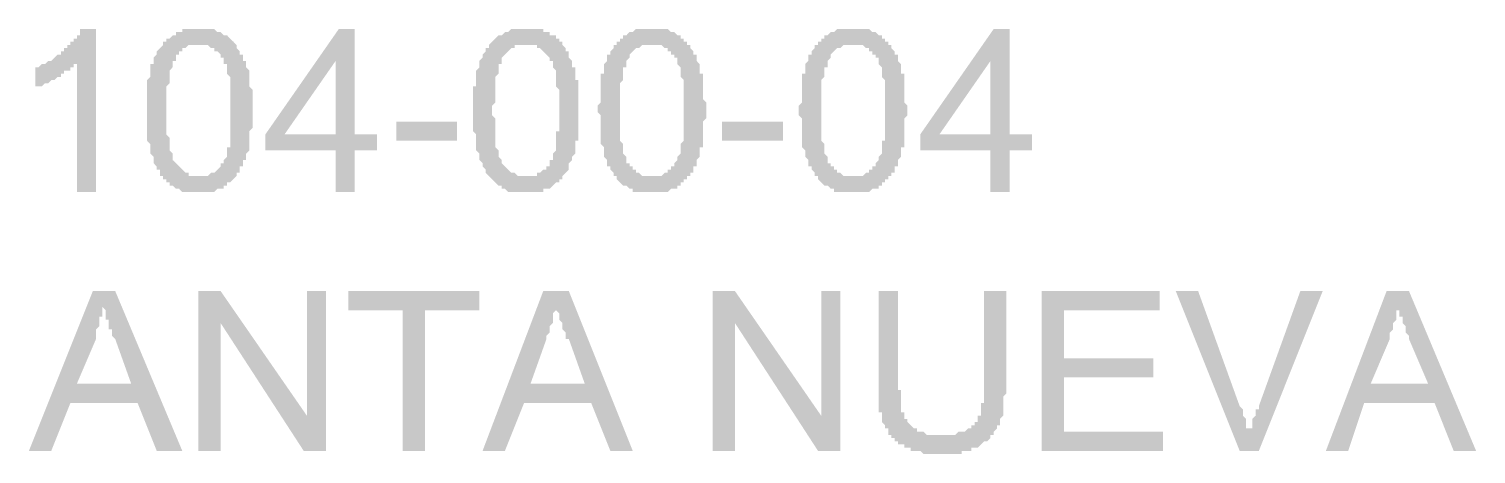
# Model space of a CAD drawing. Header units: inches. Extents: x 17 to 643, y -49 to 16.
# Drawn here: x 625.844 to 629.405, y -49.125 to -48.08 of the extents above; entities that cross this region are included whole.
import ezdxf

# ---------------------------------------------------------------- set-up
doc = ezdxf.new("R2010")
doc.units = ezdxf.units.IN
doc.header["$MEASUREMENT"] = 0
doc.layers.add('PDF_Rellenos sólidos', color=7, linetype='Continuous')

msp = doc.modelspace()

# ---------------------------------------------------------------- hatches: boundary and pattern name
at = {"layer": 'PDF_Rellenos sólidos', "transparency": 33554559}
for points in [[(626.0093, -48.4809), (625.9621, -48.4809), (625.9621, -48.1665), (625.9543, -48.1665), (625.9543, -48.1743), (625.9464, -48.1743), (625.9464, -48.1822), (625.9385, -48.1822), (625.9307, -48.1822), (625.9307, -48.19), (625.9228, -48.19), (625.9228, -48.1979), (625.915, -48.1979), (625.915, -48.1979), (625.9071, -48.2058), (625.8992, -48.2058), (625.8992, -48.2058), (625.8914, -48.2136), (625.8835, -48.2136), (625.8835, -48.2136), (625.8757, -48.2215), (625.8678, -48.2215), (625.8678, -48.2215), (625.8599, -48.2215), (625.8599, -48.2215), (625.8599, -48.1743), (625.8678, -48.1743), (625.8678, -48.1743), (625.8757, -48.1665), (625.8835, -48.1665), (625.8835, -48.1665), (625.8914, -48.1586), (625.8992, -48.1586), (625.8992, -48.1586), (625.9071, -48.1507), (625.9071, -48.1507), (625.915, -48.1429), (625.915, -48.1429), (625.9228, -48.1429), (625.9228, -48.135), (625.9307, -48.135), (625.9307, -48.1272), (625.9385, -48.1272), (625.9385, -48.1193), (625.9464, -48.1193), (625.9464, -48.1114), (625.9543, -48.1114), (625.9543, -48.1036), (625.9621, -48.1036), (625.9621, -48.0957), (625.97, -48.0957), (625.97, -48.0878), (625.97, -48.08), (625.9779, -48.08), (625.9779, -48.08), (626.0093, -48.08)], [(626.2608, -49.1175), (626.2608, -48.7245), (626.3158, -48.7245), (626.5281, -49.0311), (626.5281, -48.7245), (626.5752, -48.7245), (626.5752, -49.1175), (626.5202, -49.1175), (626.3158, -48.8031), (626.3158, -49.1175)], [(626.7639, -49.1175), (626.7639, -48.7717), (626.6302, -48.7717), (626.6302, -48.7245), (626.9525, -48.7245), (626.9525, -48.7717), (626.8189, -48.7717), (626.8189, -49.1175)], [(627.5263, -49.1175), (627.5263, -48.7245), (627.5813, -48.7245), (627.7935, -49.0311), (627.7935, -48.7245), (627.8407, -48.7245), (627.8407, -49.1175), (627.7857, -49.1175), (627.5813, -48.8031), (627.5813, -49.1175)], [(628.1944, -48.7245), (628.2494, -48.7245), (628.2494, -48.9525), (628.2494, -48.9603), (628.2494, -48.9682), (628.2494, -48.9682), (628.2494, -48.976), (628.2416, -48.9839), (628.2416, -48.9918), (628.2416, -48.9918), (628.2416, -48.9996), (628.2416, -49.0075), (628.2416, -49.0153), (628.2416, -49.0153), (628.2416, -49.0232), (628.2416, -49.0232), (628.2416, -49.0311), (628.2337, -49.0389), (628.2337, -49.0389), (628.2337, -49.0468), (628.2337, -49.0468), (628.2337, -49.0546), (628.2258, -49.0546), (628.2258, -49.0625), (628.2258, -49.0625), (628.218, -49.0704), (628.218, -49.0782), (628.2101, -49.0782), (628.2101, -49.0861), (628.2101, -49.0861), (628.2023, -49.0939), (628.1944, -49.0939), (628.1944, -49.0939), (628.1865, -49.1018), (628.1865, -49.1018), (628.1865, -49.1018), (628.1787, -49.1097), (628.1787, -49.1097), (628.1708, -49.1097), (628.163, -49.1097), (628.163, -49.1175), (628.1551, -49.1175), (628.1551, -49.1175), (628.1472, -49.1175), (628.1394, -49.1175), (628.1394, -49.1254), (628.1315, -49.1254), (628.1237, -49.1254), (628.1158, -49.1254), (628.1158, -49.1254), (628.1079, -49.1254), (628.1001, -49.1254), (628.0922, -49.1254), (628.0922, -49.1254), (628.0844, -49.1254), (628.0765, -49.1254), (628.0686, -49.1254), (628.0686, -49.1254), (628.0608, -49.1254), (628.0529, -49.1254), (628.0451, -49.1254), (628.0451, -49.1254), (628.0372, -49.1175), (628.0293, -49.1175), (628.0293, -49.1175), (628.0215, -49.1175), (628.0136, -49.1175), (628.0136, -49.1097), (628.0058, -49.1097), (628.0058, -49.1097), (627.9979, -49.1097), (627.9979, -49.1097), (627.9979, -49.1018), (627.99, -49.1018), (627.9822, -49.1018), (627.9822, -49.0939), (627.9743, -49.0939), (627.9743, -49.0861), (627.9665, -49.0861), (627.9665, -49.0782), (627.9586, -49.0782), (627.9586, -49.0704), (627.9586, -49.0625), (627.9507, -49.0625), (627.9507, -49.0546), (627.9507, -49.0546), (627.9507, -49.0546), (627.9429, -49.0468), (627.9429, -49.0389), (627.9429, -49.0389), (627.9429, -49.0311), (627.9429, -49.0311), (627.9429, -49.0232), (627.935, -49.0232), (627.935, -49.0153), (627.935, -49.0075), (627.935, -48.9996), (627.935, -48.9996), (627.935, -48.9918), (627.935, -48.9839), (627.935, -48.976), (627.935, -48.976), (627.935, -48.9682), (627.935, -48.9603), (627.935, -48.9525), (627.935, -48.9525), (627.935, -48.7245), (627.9822, -48.7245), (627.9822, -48.9525), (627.9822, -48.9603), (627.9822, -48.9682), (627.99, -48.9682), (627.99, -48.976), (627.99, -48.9839), (627.99, -48.9918), (627.99, -48.9996), (627.99, -48.9996), (627.99, -49.0075), (627.99, -49.0075), (627.99, -49.0153), (627.99, -49.0232), (627.9979, -49.0232), (627.9979, -49.0311), (627.9979, -49.0311), (627.9979, -49.0389), (628.0058, -49.0389), (628.0058, -49.0468), (628.0058, -49.0468), (628.0136, -49.0546), (628.0136, -49.0546), (628.0215, -49.0625), (628.0293, -49.0625), (628.0293, -49.0625), (628.0293, -49.0704), (628.0372, -49.0704), (628.0451, -49.0704), (628.0451, -49.0704), (628.0529, -49.0782), (628.0608, -49.0782), (628.0608, -49.0782), (628.0686, -49.0782), (628.0765, -49.0782), (628.0844, -49.0782), (628.0844, -49.0782), (628.0922, -49.0782), (628.1001, -49.0782), (628.1079, -49.0782), (628.1158, -49.0782), (628.1158, -49.0782), (628.1237, -49.0782), (628.1315, -49.0704), (628.1315, -49.0704), (628.1394, -49.0704), (628.1472, -49.0704), (628.1472, -49.0704), (628.1551, -49.0625), (628.1551, -49.0625), (628.163, -49.0625), (628.163, -49.0546), (628.1708, -49.0546), (628.1708, -49.0546), (628.1708, -49.0468), (628.1708, -49.0468), (628.1787, -49.0468), (628.1787, -49.0389), (628.1787, -49.0389), (628.1787, -49.0311), (628.1865, -49.0311), (628.1865, -49.0232), (628.1865, -49.0153), (628.1865, -49.0153), (628.1865, -49.0075), (628.1865, -48.9996), (628.1944, -48.9996), (628.1944, -48.9918), (628.1944, -48.9839), (628.1944, -48.976), (628.1944, -48.9682), (628.1944, -48.9603), (628.1944, -48.9525), (628.1944, -48.9525)], [(628.3359, -49.1175), (628.3359, -48.7245), (628.6267, -48.7245), (628.6267, -48.7717), (628.3909, -48.7717), (628.3909, -48.8896), (628.611, -48.8896), (628.611, -48.9367), (628.3909, -48.9367), (628.3909, -49.0704), (628.6346, -49.0704), (628.6346, -49.1175)], [(628.8232, -49.1175), (628.666, -48.7245), (628.721, -48.7245), (628.8232, -49.0075), (628.8311, -49.0153), (628.8311, -49.0232), (628.8311, -49.0311), (628.8311, -49.0311), (628.8389, -49.0389), (628.8389, -49.0468), (628.8389, -49.0468), (628.8389, -49.0546), (628.8389, -49.0625), (628.8468, -49.0625), (628.8468, -49.0704), (628.8468, -49.0782), (628.8468, -49.0782), (628.8468, -49.0704), (628.8468, -49.0625), (628.8546, -49.0625), (628.8546, -49.0546), (628.8546, -49.0468), (628.8546, -49.0468), (628.8546, -49.0389), (628.8625, -49.0311), (628.8625, -49.0311), (628.8625, -49.0232), (628.8625, -49.0153), (628.8704, -49.0153), (628.8704, -49.0075), (628.9725, -48.7245), (629.0276, -48.7245), (628.8704, -49.1175)]]:
    msp.add_hatch(color=256, dxfattribs=at).paths.add_polyline_path(points)
h = msp.add_hatch(color=256, dxfattribs=at)
h.paths.add_polyline_path([(626.1351, -48.2844), (626.1351, -48.2765), (626.1351, -48.2686), (626.1351, -48.2608), (626.1351, -48.2529), (626.1351, -48.2451), (626.1351, -48.2451), (626.1351, -48.2372), (626.1351, -48.2293), (626.1351, -48.2215), (626.1351, -48.2215), (626.1351, -48.2136), (626.1351, -48.2058), (626.1351, -48.2058), (626.1429, -48.1979), (626.1429, -48.19), (626.1429, -48.19), (626.1429, -48.1822), (626.1429, -48.1822), (626.1429, -48.1743), (626.1429, -48.1665), (626.1508, -48.1665), (626.1508, -48.1586), (626.1508, -48.1586), (626.1508, -48.1507), (626.1586, -48.1429), (626.1586, -48.1429), (626.1586, -48.135), (626.1665, -48.1272), (626.1665, -48.1272), (626.1744, -48.1193), (626.1744, -48.1193), (626.1744, -48.1114), (626.1822, -48.1114), (626.1822, -48.1036), (626.1901, -48.1036), (626.1901, -48.1036), (626.1979, -48.0957), (626.1979, -48.0957), (626.2058, -48.0957), (626.2058, -48.0878), (626.2137, -48.0878), (626.2215, -48.0878), (626.2215, -48.08), (626.2294, -48.08), (626.2294, -48.08), (626.2372, -48.08), (626.2451, -48.08), (626.253, -48.08), (626.253, -48.08), (626.2608, -48.08), (626.2608, -48.08), (626.2687, -48.08), (626.2765, -48.08), (626.2765, -48.08), (626.2844, -48.08), (626.2923, -48.08), (626.3001, -48.08), (626.3001, -48.08), (626.308, -48.0878), (626.308, -48.0878), (626.3158, -48.0878), (626.3158, -48.0878), (626.3237, -48.0957), (626.3316, -48.0957), (626.3316, -48.0957), (626.3394, -48.1036), (626.3394, -48.1036), (626.3473, -48.1114), (626.3473, -48.1114), (626.3551, -48.1193), (626.3551, -48.1193), (626.3551, -48.1272), (626.3551, -48.1272), (626.363, -48.135), (626.363, -48.135), (626.363, -48.1429), (626.3709, -48.1429), (626.3709, -48.1507), (626.3709, -48.1586), (626.3787, -48.1586), (626.3787, -48.1665), (626.3787, -48.1743), (626.3787, -48.1743), (626.3866, -48.1822), (626.3866, -48.19), (626.3866, -48.19), (626.3866, -48.1979), (626.3866, -48.1979), (626.3866, -48.2058), (626.3866, -48.2058), (626.3866, -48.2136), (626.3866, -48.2215), (626.3866, -48.2215), (626.3944, -48.2293), (626.3944, -48.2372), (626.3944, -48.2451), (626.3944, -48.2451), (626.3944, -48.2529), (626.3944, -48.2608), (626.3944, -48.2686), (626.3944, -48.2765), (626.3944, -48.2765), (626.3944, -48.2844), (626.3944, -48.2844), (626.3944, -48.2922), (626.3944, -48.3001), (626.3944, -48.3079), (626.3944, -48.3158), (626.3944, -48.3158), (626.3944, -48.3237), (626.3866, -48.3315), (626.3866, -48.3394), (626.3866, -48.3394), (626.3866, -48.3472), (626.3866, -48.3551), (626.3866, -48.3551), (626.3866, -48.363), (626.3866, -48.3708), (626.3866, -48.3708), (626.3866, -48.3787), (626.3787, -48.3865), (626.3787, -48.3865), (626.3787, -48.3944), (626.3787, -48.3944), (626.3787, -48.4023), (626.3709, -48.4023), (626.3709, -48.4101), (626.3709, -48.418), (626.363, -48.418), (626.363, -48.4258), (626.363, -48.4337), (626.3551, -48.4337), (626.3551, -48.4416), (626.3551, -48.4416), (626.3473, -48.4494), (626.3473, -48.4494), (626.3394, -48.4573), (626.3394, -48.4573), (626.3316, -48.4573), (626.3316, -48.4651), (626.3237, -48.4651), (626.3237, -48.473), (626.3158, -48.473), (626.3158, -48.473), (626.308, -48.473), (626.3001, -48.4809), (626.3001, -48.4809), (626.2923, -48.4809), (626.2844, -48.4809), (626.2844, -48.4809), (626.2765, -48.4809), (626.2687, -48.4809), (626.2608, -48.4809), (626.2608, -48.4809), (626.253, -48.4809), (626.253, -48.4809), (626.2451, -48.4809), (626.2372, -48.4809), (626.2372, -48.4809), (626.2294, -48.4809), (626.2215, -48.4809), (626.2215, -48.4809), (626.2137, -48.473), (626.2058, -48.473), (626.2058, -48.473), (626.1979, -48.4651), (626.1979, -48.4651), (626.1901, -48.4651), (626.1901, -48.4573), (626.1822, -48.4573), (626.1822, -48.4494), (626.1744, -48.4494), (626.1744, -48.4416), (626.1744, -48.4416), (626.1665, -48.4416), (626.1665, -48.4337), (626.1665, -48.4337), (626.1665, -48.4258), (626.1586, -48.4258), (626.1586, -48.418), (626.1586, -48.418), (626.1508, -48.4101), (626.1508, -48.4101), (626.1508, -48.4023), (626.1508, -48.4023), (626.1508, -48.3944), (626.1429, -48.3865), (626.1429, -48.3865), (626.1429, -48.3787), (626.1429, -48.3787), (626.1429, -48.3708), (626.1429, -48.363), (626.1351, -48.3551), (626.1351, -48.3551), (626.1351, -48.3472), (626.1351, -48.3394), (626.1351, -48.3315), (626.1351, -48.3315), (626.1351, -48.3237), (626.1351, -48.3158), (626.1351, -48.3079), (626.1351, -48.3001), (626.1351, -48.2922), (626.1351, -48.2844), (626.1351, -48.2844)], flags=0)
h.paths.add_polyline_path([(626.1822, -48.2844), (626.1822, -48.2922), (626.1822, -48.3001), (626.1822, -48.3079), (626.1822, -48.3079), (626.1822, -48.3158), (626.1822, -48.3237), (626.1822, -48.3315), (626.1822, -48.3394), (626.1901, -48.3472), (626.1901, -48.3472), (626.1901, -48.3551), (626.1901, -48.363), (626.1901, -48.363), (626.1901, -48.3708), (626.1901, -48.3787), (626.1901, -48.3787), (626.1979, -48.3865), (626.1979, -48.3865), (626.1979, -48.3944), (626.1979, -48.3944), (626.1979, -48.4023), (626.1979, -48.4023), (626.2058, -48.4101), (626.2058, -48.4101), (626.2058, -48.4101), (626.2137, -48.418), (626.2137, -48.418), (626.2215, -48.4258), (626.2215, -48.4258), (626.2294, -48.4337), (626.2294, -48.4337), (626.2372, -48.4337), (626.2372, -48.4416), (626.2451, -48.4416), (626.2451, -48.4416), (626.253, -48.4416), (626.2608, -48.4416), (626.2608, -48.4416), (626.2687, -48.4416), (626.2765, -48.4416), (626.2765, -48.4416), (626.2844, -48.4416), (626.2844, -48.4416), (626.2923, -48.4337), (626.3001, -48.4337), (626.3001, -48.4337), (626.308, -48.4258), (626.308, -48.4258), (626.3158, -48.418), (626.3158, -48.418), (626.3158, -48.4101), (626.3237, -48.4101), (626.3237, -48.4023), (626.3237, -48.4023), (626.3237, -48.4023), (626.3316, -48.3944), (626.3316, -48.3944), (626.3316, -48.3865), (626.3316, -48.3865), (626.3316, -48.3787), (626.3316, -48.3708), (626.3394, -48.3708), (626.3394, -48.363), (626.3394, -48.3551), (626.3394, -48.3551), (626.3394, -48.3472), (626.3394, -48.3394), (626.3394, -48.3315), (626.3394, -48.3315), (626.3394, -48.3237), (626.3394, -48.3158), (626.3394, -48.3079), (626.3394, -48.3001), (626.3394, -48.2922), (626.3394, -48.2844), (626.3394, -48.2844), (626.3394, -48.2765), (626.3394, -48.2686), (626.3394, -48.2608), (626.3394, -48.2529), (626.3394, -48.2451), (626.3394, -48.2372), (626.3394, -48.2293), (626.3394, -48.2215), (626.3394, -48.2136), (626.3394, -48.2136), (626.3394, -48.2058), (626.3394, -48.1979), (626.3394, -48.1979), (626.3316, -48.19), (626.3316, -48.1822), (626.3316, -48.1822), (626.3316, -48.1743), (626.3316, -48.1743), (626.3316, -48.1665), (626.3237, -48.1665), (626.3237, -48.1586), (626.3237, -48.1586), (626.3237, -48.1507), (626.3237, -48.1507), (626.3158, -48.1507), (626.3158, -48.1429), (626.3158, -48.1429), (626.308, -48.135), (626.3001, -48.135), (626.3001, -48.1272), (626.2923, -48.1272), (626.2923, -48.1272), (626.2844, -48.1193), (626.2844, -48.1193), (626.2765, -48.1193), (626.2687, -48.1193), (626.2687, -48.1193), (626.2608, -48.1193), (626.253, -48.1193), (626.253, -48.1193), (626.2451, -48.1193), (626.2372, -48.1193), (626.2372, -48.1193), (626.2294, -48.1272), (626.2294, -48.1272), (626.2215, -48.1272), (626.2215, -48.135), (626.2137, -48.135), (626.2137, -48.1429), (626.2058, -48.1429), (626.2058, -48.1507), (626.2058, -48.1507), (626.2058, -48.1586), (626.1979, -48.1586), (626.1979, -48.1665), (626.1979, -48.1665), (626.1979, -48.1743), (626.1979, -48.1743), (626.1901, -48.1822), (626.1901, -48.1822), (626.1901, -48.19), (626.1901, -48.1979), (626.1901, -48.1979), (626.1901, -48.2058), (626.1901, -48.2136), (626.1901, -48.2136), (626.1822, -48.2215), (626.1822, -48.2293), (626.1822, -48.2372), (626.1822, -48.2451), (626.1822, -48.2529), (626.1822, -48.2608), (626.1822, -48.2608), (626.1822, -48.2686), (626.1822, -48.2765), (626.1822, -48.2844)], flags=0)
h = msp.add_hatch(color=256, dxfattribs=at)
h.paths.add_polyline_path([(626.5988, -48.4809), (626.5988, -48.3787), (626.4259, -48.3787), (626.4259, -48.3394), (626.6067, -48.08), (626.646, -48.08), (626.646, -48.3394), (626.701, -48.3394), (626.701, -48.3787), (626.646, -48.3787), (626.646, -48.4809)], flags=0)
h.paths.add_polyline_path([(626.5988, -48.3394), (626.5988, -48.1586), (626.473, -48.3394)], flags=0)
h = msp.add_hatch(color=256, dxfattribs=at)
h.paths.add_polyline_path([(626.9368, -48.2844), (626.9368, -48.2765), (626.9368, -48.2686), (626.9368, -48.2608), (626.9368, -48.2529), (626.9368, -48.2451), (626.9368, -48.2451), (626.9368, -48.2372), (626.9368, -48.2293), (626.9368, -48.2215), (626.9446, -48.2215), (626.9446, -48.2136), (626.9446, -48.2058), (626.9446, -48.2058), (626.9446, -48.1979), (626.9446, -48.19), (626.9446, -48.19), (626.9446, -48.1822), (626.9446, -48.1822), (626.9525, -48.1743), (626.9525, -48.1665), (626.9525, -48.1665), (626.9525, -48.1586), (626.9525, -48.1586), (626.9604, -48.1507), (626.9604, -48.1429), (626.9604, -48.1429), (626.9682, -48.135), (626.9682, -48.1272), (626.9761, -48.1272), (626.9761, -48.1193), (626.9761, -48.1193), (626.9839, -48.1114), (626.9839, -48.1114), (626.9918, -48.1036), (626.9918, -48.1036), (626.9918, -48.1036), (626.9997, -48.0957), (627.0075, -48.0957), (627.0075, -48.0957), (627.0154, -48.0878), (627.0154, -48.0878), (627.0232, -48.0878), (627.0311, -48.08), (627.0311, -48.08), (627.039, -48.08), (627.0468, -48.08), (627.0468, -48.08), (627.0547, -48.08), (627.0625, -48.08), (627.0704, -48.08), (627.0704, -48.08), (627.0704, -48.08), (627.0783, -48.08), (627.0861, -48.08), (627.094, -48.08), (627.094, -48.08), (627.1018, -48.08), (627.1097, -48.08), (627.1097, -48.0878), (627.1176, -48.0878), (627.1176, -48.0878), (627.1254, -48.0878), (627.1254, -48.0957), (627.1333, -48.0957), (627.1411, -48.0957), (627.1411, -48.1036), (627.149, -48.1036), (627.149, -48.1114), (627.1569, -48.1114), (627.1569, -48.1193), (627.1569, -48.1193), (627.1647, -48.1272), (627.1647, -48.1272), (627.1647, -48.135), (627.1726, -48.135), (627.1726, -48.1429), (627.1726, -48.1429), (627.1726, -48.1507), (627.1804, -48.1586), (627.1804, -48.1586), (627.1804, -48.1665), (627.1804, -48.1743), (627.1883, -48.1743), (627.1883, -48.1822), (627.1883, -48.19), (627.1883, -48.19), (627.1883, -48.1979), (627.1883, -48.1979), (627.1883, -48.2058), (627.1962, -48.2058), (627.1962, -48.2136), (627.1962, -48.2215), (627.1962, -48.2215), (627.1962, -48.2293), (627.1962, -48.2372), (627.1962, -48.2451), (627.1962, -48.2451), (627.1962, -48.2529), (627.1962, -48.2608), (627.1962, -48.2686), (627.1962, -48.2765), (627.1962, -48.2765), (627.1962, -48.2844), (627.1962, -48.2844), (627.1962, -48.2922), (627.1962, -48.3001), (627.1962, -48.3079), (627.1962, -48.3158), (627.1962, -48.3158), (627.1962, -48.3237), (627.1962, -48.3315), (627.1962, -48.3394), (627.1962, -48.3394), (627.1962, -48.3472), (627.1962, -48.3551), (627.1883, -48.3551), (627.1883, -48.363), (627.1883, -48.3708), (627.1883, -48.3708), (627.1883, -48.3787), (627.1883, -48.3865), (627.1883, -48.3865), (627.1804, -48.3944), (627.1804, -48.3944), (627.1804, -48.4023), (627.1804, -48.4023), (627.1726, -48.4101), (627.1726, -48.418), (627.1726, -48.418), (627.1726, -48.4258), (627.1647, -48.4337), (627.1647, -48.4337), (627.1569, -48.4416), (627.1569, -48.4416), (627.1569, -48.4494), (627.149, -48.4494), (627.149, -48.4573), (627.1411, -48.4573), (627.1411, -48.4573), (627.1333, -48.4651), (627.1333, -48.4651), (627.1254, -48.473), (627.1254, -48.473), (627.1176, -48.473), (627.1097, -48.473), (627.1097, -48.4809), (627.1018, -48.4809), (627.094, -48.4809), (627.094, -48.4809), (627.0861, -48.4809), (627.0783, -48.4809), (627.0783, -48.4809), (627.0704, -48.4809), (627.0704, -48.4809), (627.0625, -48.4809), (627.0547, -48.4809), (627.0468, -48.4809), (627.0468, -48.4809), (627.039, -48.4809), (627.0311, -48.4809), (627.0311, -48.4809), (627.0232, -48.4809), (627.0154, -48.473), (627.0154, -48.473), (627.0075, -48.473), (627.0075, -48.4651), (626.9997, -48.4651), (626.9997, -48.4651), (626.9918, -48.4573), (626.9918, -48.4573), (626.9839, -48.4494), (626.9839, -48.4494), (626.9761, -48.4416), (626.9761, -48.4416), (626.9761, -48.4416), (626.9682, -48.4337), (626.9682, -48.4337), (626.9682, -48.4258), (626.9682, -48.4258), (626.9604, -48.418), (626.9604, -48.418), (626.9604, -48.4101), (626.9604, -48.4101), (626.9525, -48.4023), (626.9525, -48.4023), (626.9525, -48.3944), (626.9525, -48.3865), (626.9525, -48.3865), (626.9446, -48.3787), (626.9446, -48.3787), (626.9446, -48.3708), (626.9446, -48.363), (626.9446, -48.3551), (626.9446, -48.3551), (626.9446, -48.3472), (626.9446, -48.3394), (626.9368, -48.3315), (626.9368, -48.3315), (626.9368, -48.3237), (626.9368, -48.3158), (626.9368, -48.3079), (626.9368, -48.3001), (626.9368, -48.2922), (626.9368, -48.2844), (626.9368, -48.2844)], flags=0)
h.paths.add_polyline_path([(626.9839, -48.2844), (626.9839, -48.2922), (626.9918, -48.3001), (626.9918, -48.3079), (626.9918, -48.3079), (626.9918, -48.3158), (626.9918, -48.3237), (626.9918, -48.3315), (626.9918, -48.3394), (626.9918, -48.3472), (626.9918, -48.3472), (626.9918, -48.3551), (626.9918, -48.363), (626.9918, -48.363), (626.9918, -48.3708), (626.9997, -48.3787), (626.9997, -48.3787), (626.9997, -48.3865), (626.9997, -48.3865), (626.9997, -48.3944), (626.9997, -48.3944), (627.0075, -48.4023), (627.0075, -48.4023), (627.0075, -48.4101), (627.0075, -48.4101), (627.0075, -48.4101), (627.0154, -48.418), (627.0154, -48.418), (627.0232, -48.4258), (627.0232, -48.4258), (627.0311, -48.4337), (627.0311, -48.4337), (627.039, -48.4337), (627.0468, -48.4416), (627.0468, -48.4416), (627.0547, -48.4416), (627.0625, -48.4416), (627.0625, -48.4416), (627.0704, -48.4416), (627.0704, -48.4416), (627.0783, -48.4416), (627.0861, -48.4416), (627.0861, -48.4416), (627.094, -48.4416), (627.094, -48.4337), (627.1018, -48.4337), (627.1018, -48.4337), (627.1097, -48.4258), (627.1176, -48.4258), (627.1176, -48.418), (627.1254, -48.418), (627.1254, -48.4101), (627.1254, -48.4101), (627.1254, -48.4023), (627.1333, -48.4023), (627.1333, -48.4023), (627.1333, -48.3944), (627.1333, -48.3944), (627.1333, -48.3865), (627.1333, -48.3865), (627.1411, -48.3787), (627.1411, -48.3708), (627.1411, -48.3708), (627.1411, -48.363), (627.1411, -48.3551), (627.1411, -48.3551), (627.1411, -48.3472), (627.1411, -48.3394), (627.1411, -48.3315), (627.149, -48.3315), (627.149, -48.3237), (627.149, -48.3158), (627.149, -48.3079), (627.149, -48.3001), (627.149, -48.2922), (627.149, -48.2844), (627.149, -48.2844), (627.149, -48.2765), (627.149, -48.2686), (627.149, -48.2608), (627.149, -48.2529), (627.149, -48.2451), (627.149, -48.2372), (627.149, -48.2293), (627.1411, -48.2215), (627.1411, -48.2136), (627.1411, -48.2136), (627.1411, -48.2058), (627.1411, -48.1979), (627.1411, -48.1979), (627.1411, -48.19), (627.1411, -48.1822), (627.1411, -48.1822), (627.1333, -48.1743), (627.1333, -48.1743), (627.1333, -48.1665), (627.1333, -48.1665), (627.1333, -48.1586), (627.1254, -48.1586), (627.1254, -48.1507), (627.1254, -48.1507), (627.1254, -48.1507), (627.1176, -48.1429), (627.1176, -48.1429), (627.1097, -48.135), (627.1097, -48.135), (627.1018, -48.1272), (627.1018, -48.1272), (627.094, -48.1272), (627.094, -48.1193), (627.0861, -48.1193), (627.0783, -48.1193), (627.0783, -48.1193), (627.0704, -48.1193), (627.0704, -48.1193), (627.0625, -48.1193), (627.0547, -48.1193), (627.0468, -48.1193), (627.0468, -48.1193), (627.039, -48.1193), (627.039, -48.1272), (627.0311, -48.1272), (627.0311, -48.1272), (627.0232, -48.135), (627.0232, -48.135), (627.0154, -48.1429), (627.0154, -48.1429), (627.0075, -48.1507), (627.0075, -48.1507), (627.0075, -48.1586), (627.0075, -48.1586), (627.0075, -48.1665), (626.9997, -48.1665), (626.9997, -48.1743), (626.9997, -48.1743), (626.9997, -48.1822), (626.9997, -48.1822), (626.9997, -48.19), (626.9918, -48.1979), (626.9918, -48.1979), (626.9918, -48.2058), (626.9918, -48.2136), (626.9918, -48.2136), (626.9918, -48.2215), (626.9918, -48.2293), (626.9918, -48.2372), (626.9918, -48.2451), (626.9918, -48.2529), (626.9918, -48.2608), (626.9918, -48.2608), (626.9839, -48.2686), (626.9839, -48.2765), (626.9839, -48.2844)], flags=0)
h = msp.add_hatch(color=256, dxfattribs=at)
h.paths.add_polyline_path([(627.2433, -48.2844), (627.2433, -48.2765), (627.2433, -48.2686), (627.2512, -48.2608), (627.2512, -48.2529), (627.2512, -48.2451), (627.2512, -48.2451), (627.2512, -48.2372), (627.2512, -48.2293), (627.2512, -48.2215), (627.2512, -48.2215), (627.2512, -48.2136), (627.2512, -48.2058), (627.2512, -48.2058), (627.2512, -48.1979), (627.2512, -48.19), (627.259, -48.19), (627.259, -48.1822), (627.259, -48.1822), (627.259, -48.1743), (627.259, -48.1665), (627.259, -48.1665), (627.2669, -48.1586), (627.2669, -48.1586), (627.2669, -48.1507), (627.2669, -48.1429), (627.2748, -48.1429), (627.2748, -48.135), (627.2826, -48.1272), (627.2826, -48.1272), (627.2826, -48.1193), (627.2905, -48.1193), (627.2905, -48.1114), (627.2983, -48.1114), (627.2983, -48.1036), (627.3062, -48.1036), (627.3062, -48.1036), (627.3062, -48.0957), (627.3141, -48.0957), (627.3141, -48.0957), (627.3219, -48.0878), (627.3298, -48.0878), (627.3298, -48.0878), (627.3376, -48.08), (627.3455, -48.08), (627.3455, -48.08), (627.3534, -48.08), (627.3612, -48.08), (627.3612, -48.08), (627.3691, -48.08), (627.3769, -48.08), (627.3769, -48.08), (627.3848, -48.08), (627.3927, -48.08), (627.3927, -48.08), (627.4005, -48.08), (627.4084, -48.08), (627.4084, -48.08), (627.4162, -48.08), (627.4241, -48.0878), (627.4241, -48.0878), (627.432, -48.0878), (627.432, -48.0878), (627.4398, -48.0957), (627.4398, -48.0957), (627.4477, -48.0957), (627.4477, -48.1036), (627.4555, -48.1036), (627.4555, -48.1114), (627.4634, -48.1114), (627.4634, -48.1193), (627.4713, -48.1193), (627.4713, -48.1272), (627.4713, -48.1272), (627.4791, -48.135), (627.4791, -48.135), (627.4791, -48.1429), (627.487, -48.1429), (627.487, -48.1507), (627.487, -48.1586), (627.487, -48.1586), (627.4948, -48.1665), (627.4948, -48.1743), (627.4948, -48.1743), (627.4948, -48.1822), (627.4948, -48.19), (627.5027, -48.19), (627.5027, -48.1979), (627.5027, -48.1979), (627.5027, -48.2058), (627.5027, -48.2058), (627.5027, -48.2136), (627.5027, -48.2215), (627.5027, -48.2215), (627.5027, -48.2293), (627.5027, -48.2372), (627.5027, -48.2451), (627.5027, -48.2451), (627.5027, -48.2529), (627.5106, -48.2608), (627.5106, -48.2686), (627.5106, -48.2765), (627.5106, -48.2765), (627.5106, -48.2844), (627.5106, -48.2844), (627.5106, -48.2922), (627.5106, -48.3001), (627.5027, -48.3079), (627.5027, -48.3158), (627.5027, -48.3158), (627.5027, -48.3237), (627.5027, -48.3315), (627.5027, -48.3394), (627.5027, -48.3394), (627.5027, -48.3472), (627.5027, -48.3551), (627.5027, -48.3551), (627.5027, -48.363), (627.5027, -48.3708), (627.4948, -48.3708), (627.4948, -48.3787), (627.4948, -48.3865), (627.4948, -48.3865), (627.4948, -48.3944), (627.4948, -48.3944), (627.487, -48.4023), (627.487, -48.4023), (627.487, -48.4101), (627.487, -48.418), (627.4791, -48.418), (627.4791, -48.4258), (627.4791, -48.4337), (627.4713, -48.4337), (627.4713, -48.4416), (627.4634, -48.4416), (627.4634, -48.4494), (627.4555, -48.4494), (627.4555, -48.4573), (627.4555, -48.4573), (627.4477, -48.4573), (627.4477, -48.4651), (627.4398, -48.4651), (627.4398, -48.473), (627.432, -48.473), (627.4241, -48.473), (627.4241, -48.473), (627.4162, -48.4809), (627.4162, -48.4809), (627.4084, -48.4809), (627.4005, -48.4809), (627.3927, -48.4809), (627.3927, -48.4809), (627.3848, -48.4809), (627.3769, -48.4809), (627.3769, -48.4809), (627.3691, -48.4809), (627.3691, -48.4809), (627.3612, -48.4809), (627.3534, -48.4809), (627.3455, -48.4809), (627.3455, -48.4809), (627.3376, -48.4809), (627.3298, -48.4809), (627.3298, -48.473), (627.3219, -48.473), (627.3219, -48.473), (627.3141, -48.4651), (627.3141, -48.4651), (627.3062, -48.4651), (627.2983, -48.4573), (627.2983, -48.4573), (627.2905, -48.4494), (627.2905, -48.4494), (627.2905, -48.4416), (627.2826, -48.4416), (627.2826, -48.4416), (627.2826, -48.4337), (627.2826, -48.4337), (627.2748, -48.4258), (627.2748, -48.4258), (627.2748, -48.418), (627.2669, -48.418), (627.2669, -48.4101), (627.2669, -48.4101), (627.2669, -48.4023), (627.2669, -48.4023), (627.259, -48.3944), (627.259, -48.3865), (627.259, -48.3865), (627.259, -48.3787), (627.259, -48.3787), (627.259, -48.3708), (627.2512, -48.363), (627.2512, -48.3551), (627.2512, -48.3551), (627.2512, -48.3472), (627.2512, -48.3394), (627.2512, -48.3315), (627.2512, -48.3315), (627.2512, -48.3237), (627.2512, -48.3158), (627.2512, -48.3079), (627.2512, -48.3001), (627.2512, -48.2922), (627.2433, -48.2844), (627.2433, -48.2844)], flags=0)
h.paths.add_polyline_path([(627.2983, -48.2844), (627.2983, -48.2922), (627.2983, -48.3001), (627.2983, -48.3079), (627.2983, -48.3079), (627.2983, -48.3158), (627.2983, -48.3237), (627.2983, -48.3315), (627.2983, -48.3394), (627.2983, -48.3472), (627.2983, -48.3472), (627.2983, -48.3551), (627.3062, -48.363), (627.3062, -48.363), (627.3062, -48.3708), (627.3062, -48.3787), (627.3062, -48.3787), (627.3062, -48.3865), (627.3062, -48.3865), (627.3141, -48.3944), (627.3141, -48.3944), (627.3141, -48.4023), (627.3141, -48.4023), (627.3141, -48.4101), (627.3219, -48.4101), (627.3219, -48.4101), (627.3219, -48.418), (627.3298, -48.418), (627.3298, -48.4258), (627.3376, -48.4258), (627.3376, -48.4337), (627.3455, -48.4337), (627.3455, -48.4337), (627.3534, -48.4416), (627.3612, -48.4416), (627.3612, -48.4416), (627.3691, -48.4416), (627.3769, -48.4416), (627.3769, -48.4416), (627.3848, -48.4416), (627.3848, -48.4416), (627.3927, -48.4416), (627.4005, -48.4416), (627.4005, -48.4416), (627.4084, -48.4337), (627.4084, -48.4337), (627.4162, -48.4337), (627.4162, -48.4258), (627.4241, -48.4258), (627.4241, -48.418), (627.432, -48.418), (627.432, -48.4101), (627.432, -48.4101), (627.4398, -48.4023), (627.4398, -48.4023), (627.4398, -48.4023), (627.4398, -48.3944), (627.4398, -48.3944), (627.4477, -48.3865), (627.4477, -48.3865), (627.4477, -48.3787), (627.4477, -48.3708), (627.4477, -48.3708), (627.4477, -48.363), (627.4555, -48.3551), (627.4555, -48.3551), (627.4555, -48.3472), (627.4555, -48.3394), (627.4555, -48.3315), (627.4555, -48.3315), (627.4555, -48.3237), (627.4555, -48.3158), (627.4555, -48.3079), (627.4555, -48.3001), (627.4555, -48.2922), (627.4555, -48.2844), (627.4555, -48.2844), (627.4555, -48.2765), (627.4555, -48.2686), (627.4555, -48.2608), (627.4555, -48.2529), (627.4555, -48.2451), (627.4555, -48.2372), (627.4555, -48.2293), (627.4555, -48.2215), (627.4555, -48.2136), (627.4555, -48.2136), (627.4555, -48.2058), (627.4477, -48.1979), (627.4477, -48.1979), (627.4477, -48.19), (627.4477, -48.1822), (627.4477, -48.1822), (627.4477, -48.1743), (627.4477, -48.1743), (627.4398, -48.1665), (627.4398, -48.1665), (627.4398, -48.1586), (627.4398, -48.1586), (627.4398, -48.1507), (627.432, -48.1507), (627.432, -48.1507), (627.432, -48.1429), (627.4241, -48.1429), (627.4241, -48.135), (627.4162, -48.135), (627.4162, -48.1272), (627.4084, -48.1272), (627.4084, -48.1272), (627.4005, -48.1193), (627.3927, -48.1193), (627.3927, -48.1193), (627.3848, -48.1193), (627.3769, -48.1193), (627.3769, -48.1193), (627.3691, -48.1193), (627.3691, -48.1193), (627.3612, -48.1193), (627.3534, -48.1193), (627.3534, -48.1193), (627.3455, -48.1272), (627.3376, -48.1272), (627.3376, -48.1272), (627.3298, -48.135), (627.3298, -48.135), (627.3219, -48.1429), (627.3219, -48.1429), (627.3219, -48.1507), (627.3219, -48.1507), (627.3141, -48.1586), (627.3141, -48.1586), (627.3141, -48.1665), (627.3141, -48.1665), (627.3141, -48.1743), (627.3062, -48.1743), (627.3062, -48.1822), (627.3062, -48.1822), (627.3062, -48.19), (627.3062, -48.1979), (627.3062, -48.1979), (627.3062, -48.2058), (627.2983, -48.2136), (627.2983, -48.2136), (627.2983, -48.2215), (627.2983, -48.2293), (627.2983, -48.2372), (627.2983, -48.2451), (627.2983, -48.2529), (627.2983, -48.2608), (627.2983, -48.2608), (627.2983, -48.2686), (627.2983, -48.2765), (627.2983, -48.2844)], flags=0)
h = msp.add_hatch(color=256, dxfattribs=at)
h.paths.add_polyline_path([(627.7385, -48.2844), (627.7385, -48.2765), (627.7385, -48.2686), (627.7464, -48.2608), (627.7464, -48.2529), (627.7464, -48.2451), (627.7464, -48.2451), (627.7464, -48.2372), (627.7464, -48.2293), (627.7464, -48.2215), (627.7464, -48.2215), (627.7464, -48.2136), (627.7464, -48.2058), (627.7464, -48.2058), (627.7464, -48.1979), (627.7464, -48.19), (627.7542, -48.19), (627.7542, -48.1822), (627.7542, -48.1822), (627.7542, -48.1743), (627.7542, -48.1665), (627.7542, -48.1665), (627.7621, -48.1586), (627.7621, -48.1586), (627.7621, -48.1507), (627.7621, -48.1429), (627.77, -48.1429), (627.77, -48.135), (627.7778, -48.1272), (627.7778, -48.1272), (627.7778, -48.1193), (627.7857, -48.1193), (627.7857, -48.1114), (627.7935, -48.1114), (627.7935, -48.1036), (627.8014, -48.1036), (627.8014, -48.1036), (627.8014, -48.0957), (627.8093, -48.0957), (627.8093, -48.0957), (627.8171, -48.0878), (627.825, -48.0878), (627.825, -48.0878), (627.8328, -48.08), (627.8407, -48.08), (627.8407, -48.08), (627.8486, -48.08), (627.8564, -48.08), (627.8564, -48.08), (627.8643, -48.08), (627.8721, -48.08), (627.8721, -48.08), (627.88, -48.08), (627.8879, -48.08), (627.8879, -48.08), (627.8957, -48.08), (627.9036, -48.08), (627.9036, -48.08), (627.9114, -48.08), (627.9193, -48.0878), (627.9193, -48.0878), (627.9272, -48.0878), (627.9272, -48.0878), (627.935, -48.0957), (627.935, -48.0957), (627.9429, -48.0957), (627.9429, -48.1036), (627.9507, -48.1036), (627.9507, -48.1114), (627.9586, -48.1114), (627.9586, -48.1193), (627.9665, -48.1193), (627.9665, -48.1272), (627.9665, -48.1272), (627.9743, -48.135), (627.9743, -48.135), (627.9743, -48.1429), (627.9822, -48.1429), (627.9822, -48.1507), (627.9822, -48.1586), (627.9822, -48.1586), (627.99, -48.1665), (627.99, -48.1743), (627.99, -48.1743), (627.99, -48.1822), (627.99, -48.19), (627.9979, -48.19), (627.9979, -48.1979), (627.9979, -48.1979), (627.9979, -48.2058), (627.9979, -48.2058), (627.9979, -48.2136), (627.9979, -48.2215), (627.9979, -48.2215), (627.9979, -48.2293), (627.9979, -48.2372), (627.9979, -48.2451), (627.9979, -48.2451), (627.9979, -48.2529), (627.9979, -48.2608), (628.0058, -48.2686), (628.0058, -48.2765), (628.0058, -48.2765), (628.0058, -48.2844), (628.0058, -48.2844), (628.0058, -48.2922), (627.9979, -48.3001), (627.9979, -48.3079), (627.9979, -48.3158), (627.9979, -48.3158), (627.9979, -48.3237), (627.9979, -48.3315), (627.9979, -48.3394), (627.9979, -48.3394), (627.9979, -48.3472), (627.9979, -48.3551), (627.9979, -48.3551), (627.9979, -48.363), (627.9979, -48.3708), (627.99, -48.3708), (627.99, -48.3787), (627.99, -48.3865), (627.99, -48.3865), (627.99, -48.3944), (627.99, -48.3944), (627.9822, -48.4023), (627.9822, -48.4023), (627.9822, -48.4101), (627.9822, -48.418), (627.9743, -48.418), (627.9743, -48.4258), (627.9743, -48.4337), (627.9665, -48.4337), (627.9665, -48.4416), (627.9586, -48.4416), (627.9586, -48.4494), (627.9507, -48.4494), (627.9507, -48.4573), (627.9507, -48.4573), (627.9429, -48.4573), (627.9429, -48.4651), (627.935, -48.4651), (627.935, -48.473), (627.9272, -48.473), (627.9193, -48.473), (627.9193, -48.473), (627.9114, -48.4809), (627.9114, -48.4809), (627.9036, -48.4809), (627.8957, -48.4809), (627.8879, -48.4809), (627.8879, -48.4809), (627.88, -48.4809), (627.8721, -48.4809), (627.8721, -48.4809), (627.8643, -48.4809), (627.8643, -48.4809), (627.8564, -48.4809), (627.8486, -48.4809), (627.8407, -48.4809), (627.8407, -48.4809), (627.8328, -48.4809), (627.825, -48.4809), (627.825, -48.473), (627.8171, -48.473), (627.8171, -48.473), (627.8093, -48.4651), (627.8014, -48.4651), (627.8014, -48.4651), (627.7935, -48.4573), (627.7935, -48.4573), (627.7857, -48.4494), (627.7857, -48.4494), (627.7857, -48.4416), (627.7778, -48.4416), (627.7778, -48.4416), (627.7778, -48.4337), (627.7778, -48.4337), (627.77, -48.4258), (627.77, -48.4258), (627.77, -48.418), (627.7621, -48.418), (627.7621, -48.4101), (627.7621, -48.4101), (627.7621, -48.4023), (627.7621, -48.4023), (627.7542, -48.3944), (627.7542, -48.3865), (627.7542, -48.3865), (627.7542, -48.3787), (627.7542, -48.3787), (627.7464, -48.3708), (627.7464, -48.363), (627.7464, -48.3551), (627.7464, -48.3551), (627.7464, -48.3472), (627.7464, -48.3394), (627.7464, -48.3315), (627.7464, -48.3315), (627.7464, -48.3237), (627.7464, -48.3158), (627.7464, -48.3079), (627.7464, -48.3001), (627.7385, -48.2922), (627.7385, -48.2844), (627.7385, -48.2844)], flags=0)
h.paths.add_polyline_path([(627.7935, -48.2844), (627.7935, -48.2922), (627.7935, -48.3001), (627.7935, -48.3079), (627.7935, -48.3079), (627.7935, -48.3158), (627.7935, -48.3237), (627.7935, -48.3315), (627.7935, -48.3394), (627.7935, -48.3472), (627.7935, -48.3472), (627.7935, -48.3551), (627.8014, -48.363), (627.8014, -48.363), (627.8014, -48.3708), (627.8014, -48.3787), (627.8014, -48.3787), (627.8014, -48.3865), (627.8014, -48.3865), (627.8093, -48.3944), (627.8093, -48.3944), (627.8093, -48.4023), (627.8093, -48.4023), (627.8093, -48.4101), (627.8171, -48.4101), (627.8171, -48.4101), (627.8171, -48.418), (627.825, -48.418), (627.825, -48.4258), (627.8328, -48.4258), (627.8328, -48.4337), (627.8407, -48.4337), (627.8407, -48.4337), (627.8486, -48.4416), (627.8564, -48.4416), (627.8564, -48.4416), (627.8643, -48.4416), (627.8721, -48.4416), (627.8721, -48.4416), (627.88, -48.4416), (627.88, -48.4416), (627.8879, -48.4416), (627.8957, -48.4416), (627.8957, -48.4416), (627.9036, -48.4337), (627.9036, -48.4337), (627.9114, -48.4337), (627.9114, -48.4258), (627.9193, -48.4258), (627.9193, -48.418), (627.9272, -48.418), (627.9272, -48.4101), (627.9272, -48.4101), (627.935, -48.4023), (627.935, -48.4023), (627.935, -48.4023), (627.935, -48.3944), (627.935, -48.3944), (627.9429, -48.3865), (627.9429, -48.3865), (627.9429, -48.3787), (627.9429, -48.3708), (627.9429, -48.3708), (627.9429, -48.363), (627.9429, -48.3551), (627.9507, -48.3551), (627.9507, -48.3472), (627.9507, -48.3394), (627.9507, -48.3315), (627.9507, -48.3315), (627.9507, -48.3237), (627.9507, -48.3158), (627.9507, -48.3079), (627.9507, -48.3001), (627.9507, -48.2922), (627.9507, -48.2844), (627.9507, -48.2844), (627.9507, -48.2765), (627.9507, -48.2686), (627.9507, -48.2608), (627.9507, -48.2529), (627.9507, -48.2451), (627.9507, -48.2372), (627.9507, -48.2293), (627.9507, -48.2215), (627.9507, -48.2136), (627.9507, -48.2136), (627.9507, -48.2058), (627.9429, -48.1979), (627.9429, -48.1979), (627.9429, -48.19), (627.9429, -48.1822), (627.9429, -48.1822), (627.9429, -48.1743), (627.9429, -48.1743), (627.935, -48.1665), (627.935, -48.1665), (627.935, -48.1586), (627.935, -48.1586), (627.935, -48.1507), (627.9272, -48.1507), (627.9272, -48.1507), (627.9272, -48.1429), (627.9193, -48.1429), (627.9193, -48.135), (627.9114, -48.135), (627.9114, -48.1272), (627.9036, -48.1272), (627.9036, -48.1272), (627.8957, -48.1193), (627.8879, -48.1193), (627.8879, -48.1193), (627.88, -48.1193), (627.8721, -48.1193), (627.8721, -48.1193), (627.8643, -48.1193), (627.8643, -48.1193), (627.8564, -48.1193), (627.8486, -48.1193), (627.8486, -48.1193), (627.8407, -48.1272), (627.8328, -48.1272), (627.8328, -48.1272), (627.825, -48.135), (627.825, -48.135), (627.8171, -48.1429), (627.8171, -48.1429), (627.8171, -48.1507), (627.8171, -48.1507), (627.8093, -48.1586), (627.8093, -48.1586), (627.8093, -48.1665), (627.8093, -48.1665), (627.8093, -48.1743), (627.8014, -48.1743), (627.8014, -48.1822), (627.8014, -48.1822), (627.8014, -48.19), (627.8014, -48.1979), (627.8014, -48.1979), (627.7935, -48.2058), (627.7935, -48.2136), (627.7935, -48.2136), (627.7935, -48.2215), (627.7935, -48.2293), (627.7935, -48.2372), (627.7935, -48.2451), (627.7935, -48.2529), (627.7935, -48.2608), (627.7935, -48.2608), (627.7935, -48.2686), (627.7935, -48.2765), (627.7935, -48.2844)], flags=0)
h = msp.add_hatch(color=256, dxfattribs=at)
h.paths.add_polyline_path([(628.2101, -48.4809), (628.2101, -48.3787), (628.0372, -48.3787), (628.0372, -48.3394), (628.218, -48.08), (628.2573, -48.08), (628.2573, -48.3394), (628.3123, -48.3394), (628.3123, -48.3787), (628.2573, -48.3787), (628.2573, -48.4809)], flags=0)
h.paths.add_polyline_path([(628.2101, -48.3394), (628.2101, -48.1586), (628.0844, -48.3394)], flags=0)
h = msp.add_hatch(color=256, dxfattribs=at)
h.paths.add_polyline_path([(625.8442, -49.1175), (626.0014, -48.7245), (626.0565, -48.7245), (626.2215, -49.1175), (626.1586, -49.1175), (626.1115, -48.9996), (625.9464, -48.9996), (625.8992, -49.1175)], flags=0)
h.paths.add_polyline_path([(625.9621, -48.9525), (626.0958, -48.9525), (626.0565, -48.8424), (626.0565, -48.8424), (626.0486, -48.8346), (626.0486, -48.8267), (626.0486, -48.8188), (626.0407, -48.8188), (626.0407, -48.811), (626.0407, -48.8031), (626.0407, -48.7953), (626.0329, -48.7953), (626.0329, -48.7874), (626.0329, -48.7874), (626.0329, -48.7795), (626.0329, -48.7717), (626.0329, -48.7717), (626.025, -48.7638), (626.025, -48.7638), (626.025, -48.7717), (626.025, -48.7717), (626.025, -48.7795), (626.025, -48.7874), (626.0172, -48.7874), (626.0172, -48.7953), (626.0172, -48.8031), (626.0172, -48.8031), (626.0172, -48.811), (626.0093, -48.8188), (626.0093, -48.8188), (626.0093, -48.8267), (626.0093, -48.8346), (626.0093, -48.8346), (626.0093, -48.8424)], flags=0)
h = msp.add_hatch(color=256, dxfattribs=at)
h.paths.add_polyline_path([(626.9604, -49.1175), (627.1097, -48.7245), (627.1726, -48.7245), (627.3298, -49.1175), (627.2748, -49.1175), (627.2276, -48.9996), (627.0625, -48.9996), (627.0154, -49.1175)], flags=0)
h.paths.add_polyline_path([(627.0783, -48.9525), (627.2119, -48.9525), (627.1726, -48.8424), (627.1647, -48.8424), (627.1647, -48.8346), (627.1647, -48.8267), (627.1569, -48.8188), (627.1569, -48.8188), (627.1569, -48.811), (627.1569, -48.8031), (627.149, -48.7953), (627.149, -48.7953), (627.149, -48.7874), (627.149, -48.7874), (627.149, -48.7795), (627.1411, -48.7717), (627.1411, -48.7717), (627.1411, -48.7638), (627.1411, -48.7638), (627.1411, -48.7717), (627.1411, -48.7717), (627.1333, -48.7795), (627.1333, -48.7874), (627.1333, -48.7874), (627.1333, -48.7953), (627.1333, -48.8031), (627.1333, -48.8031), (627.1254, -48.811), (627.1254, -48.8188), (627.1254, -48.8188), (627.1254, -48.8267), (627.1176, -48.8346), (627.1176, -48.8346), (627.1176, -48.8424)], flags=0)
h = msp.add_hatch(color=256, dxfattribs=at)
h.paths.add_polyline_path([(629.0354, -49.1175), (629.1848, -48.7245), (629.2398, -48.7245), (629.4049, -49.1175), (629.3498, -49.1175), (629.3027, -48.9996), (629.1297, -48.9996), (629.0904, -49.1175)], flags=0)
h.paths.add_polyline_path([(629.1455, -48.9525), (629.287, -48.9525), (629.2398, -48.8424), (629.2398, -48.8424), (629.2398, -48.8346), (629.2319, -48.8267), (629.2319, -48.8188), (629.2319, -48.8188), (629.2319, -48.811), (629.2241, -48.8031), (629.2241, -48.7953), (629.2241, -48.7953), (629.2241, -48.7874), (629.2162, -48.7874), (629.2162, -48.7795), (629.2162, -48.7717), (629.2162, -48.7717), (629.2162, -48.7638), (629.2162, -48.7638), (629.2162, -48.7717), (629.2084, -48.7717), (629.2084, -48.7795), (629.2084, -48.7874), (629.2084, -48.7874), (629.2084, -48.7953), (629.2005, -48.8031), (629.2005, -48.8031), (629.2005, -48.811), (629.2005, -48.8188), (629.2005, -48.8188), (629.1926, -48.8267), (629.1926, -48.8346), (629.1926, -48.8346), (629.1926, -48.8424)], flags=0)

# ---------------------------------------------------------------- linework, layer by layer
at = {"layer": 'PDF_Rellenos sólidos', "lineweight": 13, "transparency": 33554559}
for points in [[(626.7481, -48.3551), (626.7481, -48.3079), (626.8975, -48.3551), (626.8975, -48.3079)], [(627.5499, -48.3551), (627.5499, -48.3079), (627.6992, -48.3551), (627.6992, -48.3079)]]:
    msp.add_solid(points, dxfattribs=at)

doc.saveas('drawing.dxf')
